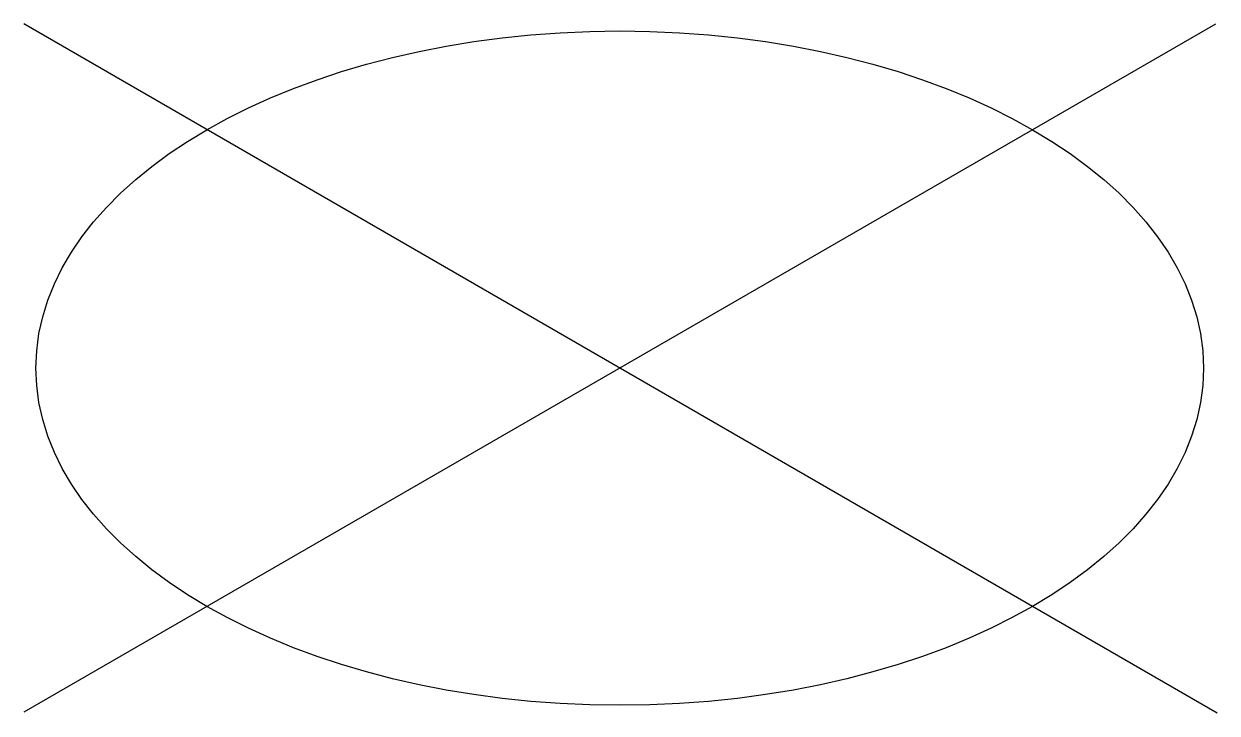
# Model space of a CAD drawing. Header units: millimetres. Extents: x -2843.871 to -2843.771, y 1187.337 to 1187.395.
import ezdxf

# ---------------------------------------------------------------- set-up
doc = ezdxf.new("R2010")
doc.units = ezdxf.units.MM
doc.header["$LTSCALE"] = 10
doc.layers.add('AG_SIMB_ISOMÉTRICOS', color=2, linetype='Continuous')

msp = doc.modelspace()

# ---------------------------------------------------------------- linework, layer by layer
at = {"layer": 'AG_SIMB_ISOMÉTRICOS', "color": 1}
for p, q in [((-2843.77134, 1187.33738), (-2843.87148, 1187.3952)), ((-2843.87144, 1187.33748), (-2843.77145, 1187.39521))]:
    msp.add_line(p, q, dxfattribs=at)
at = {"layer": 'AG_SIMB_ISOMÉTRICOS', "color": 3}
msp.add_ellipse((-2843.82147, 1187.36633), major_axis=(-0.04899, 0), ratio=0.57735, dxfattribs=at)

doc.saveas('drawing.dxf')
